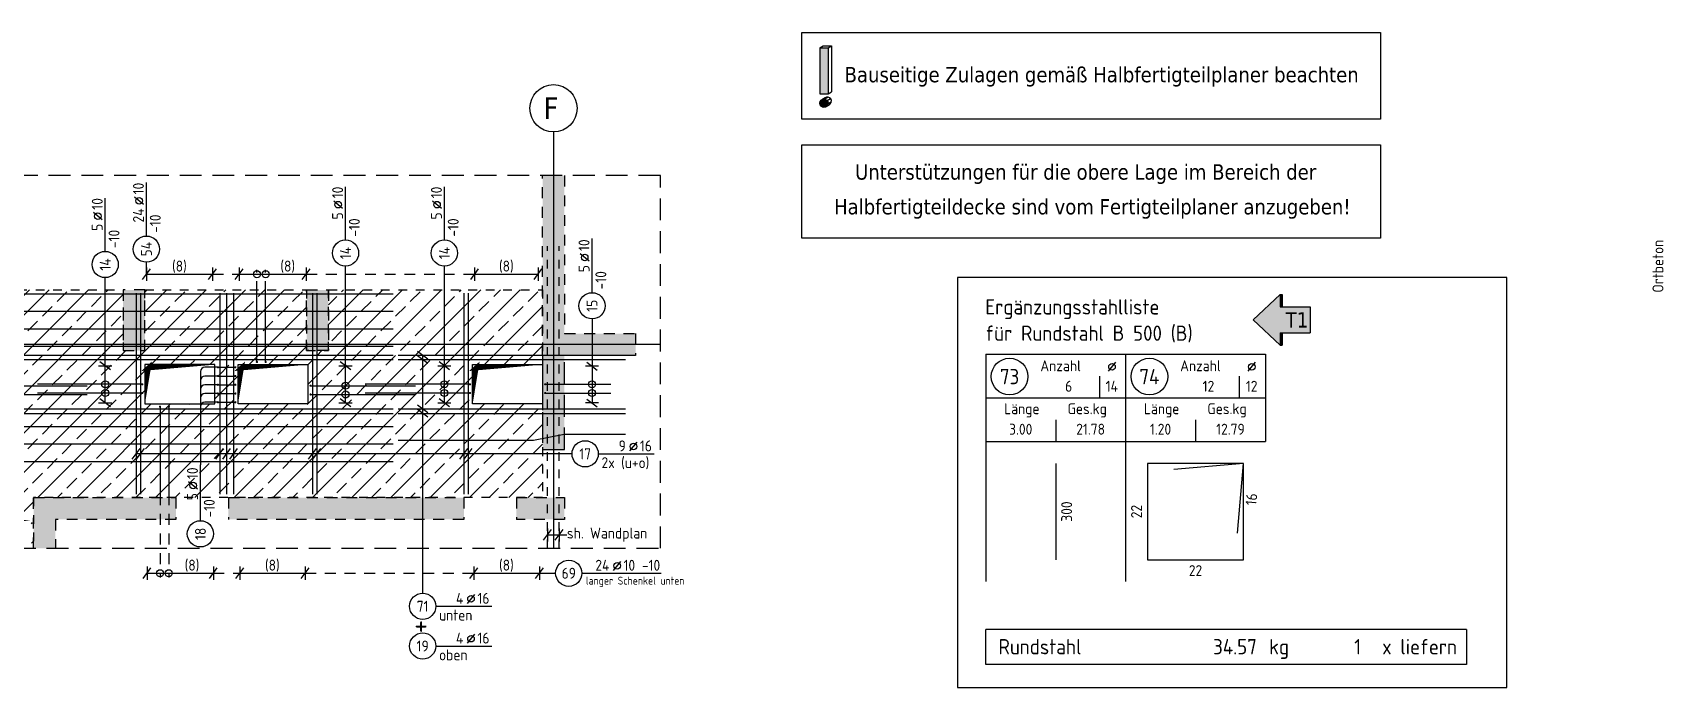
# Model space of a CAD drawing. Extents: x -177 to 93, y -12 to 49.
# Drawn here: x 31.09 to 49.75, y 14.11 to 21.6 of the extents above; entities that cross this region are included whole.
import ezdxf
from ezdxf.enums import TextEntityAlignment as Align

# ---------------------------------------------------------------- set-up
doc = ezdxf.new("R2010")
doc.units = 0
doc.header["$LTSCALE"] = 0.5
for name, pattern in [('AUSGEZOGEN', [1000.01, 1000, 0.01]), ('DOT', [0.175, 0.05, -0.125]), ('HIDDEN2', [0.187, 0.125, -0.062]), ('STRICHLINIE', [0.75, 0.5, -0.25]), ('VERDECKT', [0.375, 0.25, -0.125])]:
    doc.linetypes.add(name, pattern=pattern)
for name, color, linetype in [('ACHSEN', 7, 'Continuous'), ('BETON', 7, 'Continuous'), ('DETAIL', 7, 'Continuous'), ('grau_hell', 7, 'Continuous'), ('grau_mittel', 7, 'Continuous'), ('HILFE', 7, 'Continuous'), ('HINWEISE', 7, 'Continuous'), ('index', 7, 'Continuous'), ('OBJEKT', 7, 'Continuous'), ('RND', 7, 'Continuous'), ('RND_BILD', 7, 'Continuous'), ('SCHATTEN', 7, 'Continuous'), ('SCHRAFF', 7, 'Continuous'), ('SFP_Achsen', 7, 'Continuous'), ('TEXT', 7, 'Continuous'), ('VERDECKT', 7, 'Continuous'), ('VERDECKT2', 7, 'Continuous')]:
    doc.layers.add(name, color=color, linetype=linetype)
doc.layers.add('NOPLOT', color=7, linetype='Continuous', plot=False)
doc.styles.add('helv', font='tahoma.ttf')
doc.styles.add('txt', font='isocp.shx')

# ---------------------------------------------------------------- blocks, each defined once
blk = doc.blocks.new('lei_gre')
at = {"layer": 'RND', "color": 7, "linetype": 'Continuous'}
for p, q in [((-0.09, -0.12), (0.09, 0.12)), ((0, 0.15), (0, -0.15))]:
    blk.add_line(p, q, dxfattribs=at)
blk = doc.blocks.new('RND_LEI')
at = {"layer": 'RND', "color": 7, "linetype": 'Continuous'}
blk.add_line((1.022, 0.066), (1.19, 0.27), dxfattribs=at)
for centre, radius in [((0, 0), 0.3), ((1.106, 0.168), 0.075)]:
    blk.add_circle(centre, radius, dxfattribs=at)
at = {"layer": 'RND', "color": 7, "linetype": 'Continuous', "style": 'txt'}
blk.add_attdef('POSL', text='', height=0.25, dxfattribs=at).set_placement((0, 0), align=Align.MIDDLE)
blk.add_attdef('ANZ', text='', height=0.25, dxfattribs=at).set_placement((0.931, 0.057), align=Align.RIGHT)
for tag, p in [('DUM', (1.253, 0.057)), ('ABSTD', (1.674, 0.057)), ('POSTXT', (0.374, -0.327))]:
    blk.add_attdef(tag, p, '', height=0.25, dxfattribs=at)
blk = doc.blocks.new('hin_ind5')
at = {"layer": 'grau_hell', "linetype": 'AUSGEZOGEN'}
h = blk.add_hatch(color=9, dxfattribs=at)
h.dxf.hatch_style = 2
h.paths.add_polyline_path([(0, 0), (0.619, -0.577), (0.619, -0.3), (1.306, -0.3), (1.306, 0.3), (0.619, 0.3), (0.619, 0.577)])
h.paths.add_polyline_path([(0.34, -0.274), (1.311, -0.274), (1.311, 0.274), (0.34, 0.274)], flags=9)
at = {"layer": 'OBJEKT', "linetype": 'AUSGEZOGEN'}
for points in [[(0.66, 0.577), (0.619, 0.577), (0.619, 0.3), (0.66, 0.3)], [(0.619, -0.577), (0.66, -0.577), (0.66, -0.3), (0.619, -0.3)]]:
    blk.add_hatch(color=1, dxfattribs=at).paths.add_polyline_path(points)
at = {"layer": 'OBJEKT', "color": 1, "linetype": 'AUSGEZOGEN'}
for p, q in [((0, 0), (0.619, 0.577)), ((0.619, 0.577), (0.619, 0.3)), ((0.619, 0.577), (0.66, 0.577)), ((0.66, 0.577), (0.66, 0.3)), ((0, 0), (0.619, -0.577)), ((0.619, 0.3), (1.306, 0.3)), ((1.306, 0.3), (1.306, -0.3)), ((0.619, -0.3), (0.619, -0.577)), ((0.619, -0.3), (1.306, -0.3)), ((0.66, -0.3), (0.66, -0.577))]:
    blk.add_line(p, q, dxfattribs=at)
at = {"layer": 'OBJEKT', "color": 7, "linetype": 'AUSGEZOGEN'}
blk.add_line((0.619, -0.577), (0.66, -0.577), dxfattribs=at)
at = {"layer": 'index', "color": 1, "linetype": 'Continuous', "style": 'helv'}
blk.add_attdef('INDEX', text='', height=0.35, rotation=360, dxfattribs=at).set_placement((1.259, 0), align=Align.MIDDLE_RIGHT)
blk = doc.blocks.new('RND_LIS2')
at = {"layer": 'RND', "color": 3, "linetype": 'Continuous'}
for p, q in [((0, 0), (0, -5.2)), ((0, 0), (3.2, 0)), ((3.2, 0), (3.2, -2)), ((2.6, -0.503), (2.6, -1)), ((0, -1), (3.2, -1)), ((1.6, -1.503), (1.6, -2)), ((0, -2), (3.2, -2))]:
    blk.add_line(p, q, dxfattribs=at)
at = {"layer": 'RND', "color": 7, "linetype": 'Continuous'}
blk.add_line((2.805, -0.39), (2.973, -0.186), dxfattribs=at)
at = {"layer": 'RND', "color": 1, "linetype": 'Continuous'}
blk.add_circle((0.545, -0.513), 0.42, dxfattribs=at)
at = {"layer": 'RND', "color": 7, "linetype": 'Continuous'}
blk.add_circle((2.889, -0.288), 0.075, dxfattribs=at)
at = {"layer": 'RND', "color": 7, "linetype": 'Continuous', "style": 'txt'}
for s, p in [('Anzahl', (1.249, -0.391)), ('Länge', (0.42, -1.373)), ('Ges.kg', (1.872, -1.373))]:
    blk.add_text(s, height=0.25, dxfattribs=at).set_placement(p)
at = {"layer": 'RND', "color": 1, "linetype": 'Continuous', "style": 'txt'}
blk.add_attdef('POS1', text='', height=0.35, dxfattribs=at).set_placement((0.545, -0.513), align=Align.MIDDLE)
at = {"layer": 'RND', "color": 7, "linetype": 'Continuous', "style": 'txt'}
for tag, p in [('STK1', (1.897, -0.859)), ('DS1', (2.885, -0.859)), ('LANG1', (0.8, -1.841)), ('GEW', (2.4, -1.841))]:
    blk.add_attdef(tag, text='', height=0.25, dxfattribs=at).set_placement(p, align=Align.CENTER)
blk = doc.blocks.new('RND_SUM')
at = {"layer": 'RND', "color": 5, "linetype": 'Continuous'}
for p, q in [((0, 0), (0, 0.8)), ((11, 0.8), (0, 0.8)), ((11, 0.8), (11, 0)), ((11, 0), (0, 0))]:
    blk.add_line(p, q, dxfattribs=at)
at = {"layer": 'RND', "color": 1, "linetype": 'Continuous', "style": 'txt'}
for s, p in [('Rundstahl', (0.292, 0.235)), ('kg', (6.483, 0.235))]:
    blk.add_text(s, height=0.35, dxfattribs=at).set_placement(p)
blk.add_text('x liefern', height=0.35, dxfattribs=at).set_placement((10.784, 0.235), align=Align.RIGHT)
for tag, p in [('RND-S', (6.203, 0.235)), ('RND-Z', (8.59, 0.235))]:
    blk.add_attdef(tag, text='', height=0.35, dxfattribs=at).set_placement(p, align=Align.RIGHT)
blk = doc.blocks.new('HIN_AUSR')
at = {"layer": 'HINWEISE', "color": 7, "linetype": 'Continuous'}
for p, q in [((-0.245, 3.268), (-0.051, 3.391)), ((-0.245, 3.268), (-0.245, 0.555)), ((-0.245, 3.268), (0.245, 3.268)), ((-0.051, 3.391), (0.438, 3.391)), ((0.245, 3.268), (0.438, 3.391)), ((0.245, 3.268), (0.245, 0.555)), ((0.438, 3.391), (0.438, 0.678)), ((-0.245, 0.555), (0.245, 0.555)), ((0.062, 0.329), (-0.131, 0.207)), ((0.238, 0.363), (0.045, 0.241)), ((0.389, 0.27), (0.196, 0.147)), ((0.436, 0.092), (0.243, -0.031)), ((0.245, 0.555), (0.438, 0.678)), ((0.325, -0.084), (0.131, -0.207))]:
    blk.add_line(p, q, dxfattribs=at)
at = {"layer": 'HINWEISE', "color": 7, "linetype": 'Continuous', "const_width": 0.24}
blk.add_lwpolyline([(-0.12, 0, 1), (0.12, 0, 1)], format="xyb", close=True, dxfattribs=at)
at = {"layer": 'HINWEISE', "color": 7, "linetype": 'Continuous'}
blk.add_circle((0, 0), 0.245, dxfattribs=at)
blk.add_arc((0.193, 0.123), 0.245, 302.4121, 122.4121, dxfattribs=at)
blk.add_solid([(-0.245, 3.268), (0.245, 3.268), (-0.245, 0.555), (0.245, 0.555)], dxfattribs=at)

msp = doc.modelspace()

# ---------------------------------------------------------------- hatches: boundary and pattern name
at = {"layer": 'grau_mittel'}
h = msp.add_hatch(color=61, dxfattribs=at)
h.paths.add_polyline_path([(36.9295, 16.8344), (37.1795, 16.8344), (37.1795, 17.9094), (36.9295, 17.9094)])
h.paths.add_polyline_path([(36.9295, 17.9094), (37.9945, 17.9094), (37.9945, 18.1594), (37.1795, 18.1594), (37.1795, 19.9653), (36.9295, 19.9653)])
h.paths.add_polyline_path([(34.2295, 17.9644), (34.4795, 17.9644), (34.4795, 18.6594), (34.2295, 18.6594)])
h.paths.add_polyline_path([(32.3795, 18.6594), (32.1295, 18.6594), (32.1295, 17.9644), (32.3795, 17.9644)])
h.paths.add_polyline_path([(30.4795, 18.5594), (30.4795, 17.9644), (30.7295, 17.9644), (30.7295, 18.8094), (29.7045, 18.8094), (29.7045, 19.9653), (29.4045, 19.9653), (29.4045, 18.8094), (28.3795, 18.8094), (28.3795, 17.9644), (28.6295, 17.9644), (28.6295, 18.5594)])
h.paths.add_polyline_path([(26.9795, 18.6594), (26.7295, 18.6594), (26.7295, 17.9644), (26.9795, 17.9644)])
h.paths.add_polyline_path([(24.8795, 18.6594), (24.6295, 18.6594), (24.6295, 17.9644), (24.8795, 17.9644)])
h.paths.add_polyline_path([(23.2295, 18.6594), (22.9795, 18.6594), (22.9795, 17.9644), (23.2295, 17.9644)])
h.paths.add_polyline_path([(20.8795, 17.9644), (21.1295, 17.9644), (21.1295, 18.6594), (20.8795, 18.6594)])
at = {"layer": 'grau_mittel', "transparency": 33554687}
h = msp.add_hatch(color=61, dxfattribs=at)
h.paths.add_polyline_path([(31.1045, 16.2844), (31.1045, 15.7046), (31.3545, 15.7046), (31.3545, 16.0344), (32.7345, 16.0344), (32.7345, 16.2844)])
h.paths.add_polyline_path([(36.0294, 16.0344), (36.0294, 16.2844), (33.3345, 16.2844), (33.3345, 16.0344)])
h.paths.add_polyline_path([(37.1795, 16.0344), (37.1795, 16.2844), (36.6295, 16.2844), (36.6295, 16.0344)])
at = {"layer": 'SCHRAFF', "transparency": 33554687}
h = msp.add_hatch(dxfattribs=at)
h.set_pattern_fill('ANSI33', color=21, scale=0.05, double=1)
h.set_pattern_definition([(45, (0, 29.13398), (-0.2245064, 0.2245064), []), (45, (0.2245, 29.13398), (-0.2245064, 0.2245064), [0.15875, -0.079375])])
h.paths.add_polyline_path([(22.9945, 17.8044), (22.9945, 17.3544), (22.1945, 17.3544), (22.1945, 17.8044)])
h.paths.add_polyline_path([(24.8795, 17.3544), (24.8795, 17.8044), (25.6795, 17.8044), (25.6795, 17.3544)])
h.paths.add_polyline_path([(25.9445, 17.3544), (25.9445, 17.8044), (26.7445, 17.8044), (26.7445, 17.3544)])
h.paths.add_polyline_path([(28.6295, 17.3544), (28.6295, 17.8044), (29.4295, 17.8044), (29.4295, 17.3544)])
h.paths.add_polyline_path([(29.6895, 17.3544), (29.6895, 17.8044), (30.4895, 17.8044), (30.4895, 17.3544)])
h.paths.add_polyline_path([(32.3795, 17.3544), (32.3795, 17.8044), (33.1795, 17.8044), (33.1795, 17.3544)])
h.paths.add_polyline_path([(33.4445, 17.3544), (33.4445, 17.8044), (34.2445, 17.8044), (34.2445, 17.3544)])
h.paths.add_polyline_path([(31.0795, 16.0294), (31.0795, 15.7046), (31.1045, 15.7046), (31.1045, 16.2844), (36.9295, 16.2844), (36.9295, 17.3544), (36.1295, 17.3544), (36.1295, 17.8044), (36.9295, 17.8044), (36.9295, 18.6594), (34.4795, 18.6594), (34.4795, 17.9644), (34.2295, 17.9644), (34.2295, 18.6594), (32.3795, 18.6594), (32.3795, 17.9644), (32.1295, 17.9644), (32.1295, 18.6594), (30.7295, 18.6594), (30.7295, 17.9644), (30.4795, 17.9644), (30.4795, 18.5594), (28.6295, 18.5594), (28.6295, 17.9644), (28.3795, 17.9644), (28.3795, 18.6594), (26.9795, 18.6594), (26.9795, 17.9644), (26.7295, 17.9644), (26.7295, 18.6594), (24.8795, 18.6594), (24.8795, 17.9644), (24.6295, 17.9644), (24.6295, 18.6594), (23.2295, 18.6594), (23.2295, 17.9644), (22.9795, 17.9644), (22.9795, 18.6594), (21.1295, 18.6594), (21.1295, 17.9644), (20.8795, 17.9644), (20.8795, 16.1294), (20.3795, 16.1294), (20.3795, 15.7046), (23.0295, 15.7046), (23.0295, 16.1294), (24.8095, 16.1294), (24.8095, 15.7046), (27.1295, 15.7046), (27.1295, 16.1294), (28.0295, 16.1294), (28.0295, 15.7046), (30.5795, 15.7046), (30.5795, 16.0294)])

# ---------------------------------------------------------------- linework, layer by layer
at = {"layer": 'ACHSEN', "color": 140, "linetype": 'AUSGEZOGEN'}
for p, q in [((37.0545, 20.4653), (37.0545, 15.7046)), ((38.2771, 18.0344), (19.8795, 18.0344))]:
    msp.add_line(p, q, dxfattribs=at)
at = {"layer": 'BETON', "color": 6, "linetype": 'AUSGEZOGEN'}
for points in [[(39.8948, 21.6007), (46.5185, 21.6007), (46.5185, 20.6115), (39.8948, 20.6115)], [(39.8948, 20.3161), (46.5185, 20.3161), (46.5185, 19.2495), (39.8948, 19.2495)], [(33.1795, 17.8044), (32.3795, 17.8044), (32.3795, 17.3544), (33.1795, 17.3544)], [(33.4445, 17.8044), (34.2445, 17.8044), (34.2445, 17.3544), (33.4445, 17.3544)], [(36.1295, 17.8044), (36.9295, 17.8044), (36.9295, 17.3544), (36.1295, 17.3544)]]:
    msp.add_lwpolyline(points, close=True, dxfattribs=at)
at = {"layer": 'DETAIL', "color": 102, "linetype": 'STRICHLINIE'}
msp.add_lwpolyline([(20.3795, 19.9653), (20.3795, 15.7046), (38.2771, 15.7046), (38.2771, 19.9653)], close=True, dxfattribs=at)
at = {"layer": 'HILFE', "color": 102, "linetype": 'AUSGEZOGEN'}
msp.add_line((36.9861, 15.8576), (37.2064, 15.8576), dxfattribs=at)
at = {"layer": 'HILFE', "color": 21, "linetype": 'DOT'}
msp.add_lwpolyline([(30.7295, 18.6594), (32.1295, 18.6594), (32.1295, 17.9644), (32.3795, 17.9644), (32.3795, 18.6594), (34.2295, 18.6594), (34.2295, 17.9644), (34.4795, 17.9644), (34.4795, 18.6594), (36.9295, 18.6594), (36.9295, 16.2844), (31.1045, 16.2844), (31.1045, 15.7046)], dxfattribs=at)
at = {"layer": 'NOPLOT', "color": 191, "linetype": 'Continuous'}
msp.add_lwpolyline([(35.2765, 16.9399), (36.8265, 16.9399), (37.1765, 17.0099), (37.8765, 17.0099)], dxfattribs=at)
at = {"layer": 'RND', "color": 7, "linetype": 'AUSGEZOGEN'}
for p, q in [((32.3961, 19.2752), (32.3961, 19.8873)), ((34.6749, 19.2305), (34.6749, 19.8395)), ((35.806, 19.2305), (35.806, 19.8395)), ((31.9246, 19.0997), (31.9246, 19.7087)), ((37.4954, 18.6273), (37.4954, 19.2472)), ((32.3961, 18.8386), (32.3961, 18.9752)), ((34.6749, 17.791), (34.6749, 18.9305)), ((35.806, 17.791), (35.806, 18.9305)), ((31.9246, 17.791), (31.9246, 18.7997)), ((32.3961, 18.8386), (33.1515, 18.8386)), ((33.4581, 18.8386), (34.2233, 18.8386)), ((36.1523, 18.8386), (36.8775, 18.8386)), ((37.4954, 18.3273), (37.4954, 17.7881)), ((31.9246, 17.3668), (31.9246, 17.791)), ((34.6749, 17.3668), (34.6749, 17.791)), ((35.806, 17.3668), (35.806, 17.791)), ((37.4954, 17.7881), (37.4954, 17.3662)), ((33.0142, 16.0197), (33.0142, 16.6597)), ((37.5668, 16.7844), (38.2068, 16.7844)), ((32.4031, 15.4194), (33.1627, 15.4194)), ((33.4649, 15.4194), (34.2122, 15.4194)), ((36.1437, 15.4194), (36.895, 15.4194)), ((36.895, 15.4194), (37.0791, 15.4194)), ((37.3791, 15.4194), (38.2856, 15.4194)), ((35.7075, 15.0416), (36.3475, 15.0416)), ((35.7075, 14.5867), (36.3475, 14.5867))]:
    msp.add_line(p, q, dxfattribs=at)
at = {"layer": 'RND', "color": 102, "linetype": 'VERDECKT'}
for p, q in [((33.6605, 18.6344), (33.6605, 18.8886)), ((33.7605, 18.6344), (33.7605, 18.8886)), ((32.5521, 16.3244), (32.5521, 15.3694)), ((32.6521, 16.3244), (32.6521, 15.3694))]:
    msp.add_line(p, q, dxfattribs=at)
at = {"layer": 'RND', "color": 7, "linetype": 'VERDECKT'}
for p, q in [((33.1515, 18.8386), (33.4581, 18.8386)), ((34.2233, 18.8386), (36.1523, 18.8386)), ((33.1627, 15.4194), (33.4649, 15.4194)), ((34.2122, 15.4194), (36.1437, 15.4194))]:
    msp.add_line(p, q, dxfattribs=at)
at = {"layer": 'RND', "color": 102, "linetype": 'AUSGEZOGEN'}
for p, q in [((33.2145, 17.7744), (33.0642, 17.7744)), ((35.5575, 15.1916), (35.5575, 17.9116)), ((33.0142, 17.7244), (33.0142, 16.6597)), ((33.2145, 17.6744), (33.0642, 17.6744)), ((33.2145, 17.5744), (33.0642, 17.5744)), ((33.2145, 17.4744), (33.0642, 17.4744)), ((33.2145, 17.3744), (33.0642, 17.3744)), ((37.2668, 16.7844), (32.2782, 16.7844))]:
    msp.add_line(p, q, dxfattribs=at)
at = {"layer": 'RND', "color": 1, "linetype": 'HIDDEN2'}
for points in [[(36.9861, 15.7046), (36.9861, 19.1594)], [(37.12, 15.7046), (37.12, 19.1594)]]:
    msp.add_lwpolyline(points, dxfattribs=at)
at = {"layer": 'RND', "color": 1, "linetype": 'AUSGEZOGEN'}
for points in [[(21.2195, 18.6152), (35.2195, 18.6152)], [(32.2782, 18.6219), (32.2782, 16.3219)], [(32.3282, 18.6219), (32.3282, 16.3219)], [(33.2349, 18.6219), (33.2349, 16.3219)], [(33.3145, 18.6219), (33.3145, 16.3219)], [(33.394, 18.6219), (33.394, 16.3219)], [(33.6605, 17.8344), (33.6605, 18.6344)], [(33.7605, 17.8344), (33.7605, 18.6344)], [(34.2962, 18.6219), (34.2962, 16.3219)], [(34.3462, 18.6219), (34.3462, 16.3219)], [(36.0282, 18.6219), (36.0282, 16.3219)], [(36.0782, 18.6219), (36.0782, 16.3219)], [(21.2195, 18.4152), (35.2195, 18.4152)], [(21.2195, 18.2152), (35.2195, 18.2152)], [(21.2195, 18.0152), (35.2195, 18.0152)], [(21.2195, 17.9116), (35.2195, 17.9116)], [(21.2195, 17.8616), (35.2195, 17.8616)], [(33.2145, 17.7744), (33.4145, 17.7744)], [(35.2769, 17.9116), (37.8769, 17.9116)], [(35.2769, 17.8616), (37.8769, 17.8616)], [(30.5195, 17.5633), (31.7195, 17.5633)], [(32.3495, 17.58), (31.1495, 17.58)], [(33.2145, 17.6744), (33.4145, 17.6744)], [(33.2145, 17.5744), (33.4145, 17.5744)], [(34.2745, 17.5633), (35.4745, 17.5633)], [(36.0995, 17.58), (34.8995, 17.58)], [(36.9595, 17.58), (37.7095, 17.58)], [(30.5195, 17.4633), (31.7195, 17.4633)], [(32.3495, 17.48), (31.1495, 17.48)], [(33.2145, 17.4744), (33.4145, 17.4744)], [(33.2145, 17.3744), (33.4145, 17.3744)], [(34.2745, 17.4633), (35.4745, 17.4633)], [(36.0995, 17.48), (34.8995, 17.48)], [(36.9595, 17.48), (37.7095, 17.48)], [(21.2195, 17.2973), (35.2195, 17.2973)], [(21.2195, 17.2473), (35.2195, 17.2473)], [(32.5521, 17.3244), (32.5521, 16.3244)], [(32.6521, 17.3244), (32.6521, 16.3244)], [(35.2769, 17.2973), (37.8769, 17.2973)], [(35.2769, 17.2473), (37.8769, 17.2473)], [(21.2195, 17.0973), (35.2195, 17.0973)], [(21.2195, 16.8973), (35.2195, 16.8973)], [(21.2195, 16.6973), (35.2195, 16.6973)]]:
    msp.add_lwpolyline(points, dxfattribs=at)
at = {"layer": 'RND', "color": 7, "linetype": 'AUSGEZOGEN', "const_width": 0.0125}
for points in [[(33.2082, 17.7744, 1), (33.2207, 17.7744, 1)], [(33.4082, 17.7744, 1), (33.4207, 17.7744, 1)], [(33.6668, 17.8344, -1), (33.6543, 17.8344, -1)], [(33.7668, 17.8344, -1), (33.7543, 17.8344, -1)], [(32.3432, 17.58, 1), (32.3557, 17.58, 1)], [(33.2082, 17.6744, 1), (33.2207, 17.6744, 1)], [(33.2082, 17.5744, 1), (33.2207, 17.5744, 1)], [(33.4082, 17.6744, 1), (33.4207, 17.6744, 1)], [(33.4082, 17.5744, 1), (33.4207, 17.5744, 1)], [(34.2807, 17.5633, -1), (34.2682, 17.5633, -1)], [(36.0932, 17.58, 1), (36.1057, 17.58, 1)], [(36.9657, 17.58, -1), (36.9532, 17.58, -1)], [(32.3432, 17.48, 1), (32.3557, 17.48, 1)], [(33.2082, 17.4744, 1), (33.2207, 17.4744, 1)], [(33.2082, 17.3744, 1), (33.2207, 17.3744, 1)], [(33.4082, 17.4744, 1), (33.4207, 17.4744, 1)], [(33.4082, 17.3744, 1), (33.4207, 17.3744, 1)], [(34.2807, 17.4633, -1), (34.2682, 17.4633, -1)], [(36.0932, 17.48, 1), (36.1057, 17.48, 1)], [(36.9657, 17.48, -1), (36.9532, 17.48, -1)], [(32.5584, 17.3244, 1), (32.5459, 17.3244, 1)], [(32.6584, 17.3244, 1), (32.6459, 17.3244, 1)]]:
    msp.add_lwpolyline(points, format="xyb", close=True, dxfattribs=at)
at = {"layer": 'RND', "color": 7, "linetype": 'AUSGEZOGEN'}
for centre in [(33.6605, 18.8386), (33.7605, 18.8386), (31.9246, 17.58), (34.6749, 17.5633), (35.806, 17.58), (37.4954, 17.58), (31.9246, 17.48), (34.6749, 17.4633), (35.806, 17.48), (37.4954, 17.48), (32.5521, 15.4194), (32.6521, 15.4194)]:
    msp.add_circle(centre, 0.04, dxfattribs=at)
at = {"layer": 'RND', "color": 102, "linetype": 'AUSGEZOGEN'}
for centre in [(33.0642, 17.7244), (33.0642, 17.6244), (33.0642, 17.5244), (33.0642, 17.4244), (33.0642, 17.3244)]:
    msp.add_arc(centre, 0.05, 90, 180, dxfattribs=at)
at = {"layer": 'RND_BILD', "color": 1, "linetype": 'AUSGEZOGEN'}
for points in [[(42.801, 16.6743), (42.801, 15.5743)], [(44.8813, 15.8774), (44.951, 16.6743), (43.851, 16.6743), (43.851, 15.5743), (44.951, 15.5743), (44.951, 16.6743), (44.154, 16.6046)]]:
    msp.add_lwpolyline(points, dxfattribs=at)
at = {"layer": 'SCHATTEN', "color": 1, "linetype": 'AUSGEZOGEN'}
for points in [[(32.3795, 17.3544, 0, 0.0734, 0), (32.416, 17.8014, 0, 0, 0), (32.3809, 17.77, 0.0689, 0, 0), (33.1795, 17.8044, 0, 0, 0)], [(33.4445, 17.3544, 0, 0.0734, 0), (33.481, 17.8014, 0, 0, 0), (33.4459, 17.77, 0.0689, 0, 0), (34.2445, 17.8044, 0, 0, 0)], [(36.1295, 17.3544, 0, 0.0734, 0), (36.166, 17.8014, 0, 0, 0), (36.1309, 17.77, 0.0689, 0, 0), (36.9295, 17.8044, 0, 0, 0)], [(30.5938, 15.7046, 0.0288, 0.0815, 0), (30.6201, 16.0261, 0, 0, 0), (30.5828, 15.9888, 0.0815, 0, 0), (31.0795, 16.0294, 0, 0, 0)]]:
    msp.add_lwpolyline(points, format="xyseb", dxfattribs=at)
at = {"layer": 'SFP_Achsen', "color": 7, "linetype": 'AUSGEZOGEN'}
msp.add_circle((37.0545, 20.7357), 0.2705, dxfattribs=at)
at = {"layer": 'TEXT', "color": 1, "linetype": 'AUSGEZOGEN'}
msp.add_lwpolyline([(41.6762, 14.1143), (47.9652, 14.1143), (47.9652, 18.8014), (41.6762, 18.8014)], close=True, dxfattribs=at)
at = {"layer": 'VERDECKT', "color": 7, "linetype": 'VERDECKT', "lineweight": -2}
for p, q in [((36.9295, 17.9094), (36.9295, 19.9653)), ((37.1795, 19.9653), (37.1795, 18.1594)), ((37.1795, 18.1594), (37.9945, 18.1594)), ((37.9945, 17.9094), (36.9295, 17.9094)), ((31.1045, 15.7046), (31.1045, 16.2844)), ((31.1045, 16.2844), (32.7345, 16.2844)), ((33.3345, 16.2844), (36.0294, 16.2844)), ((36.6295, 16.2844), (37.1795, 16.2844)), ((37.1795, 16.2844), (37.1795, 16.0344)), ((32.7345, 16.0344), (31.3545, 16.0344)), ((31.3545, 16.0344), (31.3545, 15.7046)), ((36.0294, 16.0344), (33.3345, 16.0344)), ((37.1795, 16.0344), (36.6295, 16.0344))]:
    msp.add_line(p, q, dxfattribs=at)
at = {"layer": 'VERDECKT', "color": 7, "linetype": 'VERDECKT'}
for p, q in [((37.9945, 18.1594), (37.9945, 17.9094)), ((32.7345, 16.2844), (32.7345, 16.0344)), ((33.3345, 16.2844), (33.3345, 16.0344)), ((36.0294, 16.2844), (36.0294, 16.0344)), ((36.6295, 16.2844), (36.6295, 16.0344))]:
    msp.add_line(p, q, dxfattribs=at)
at = {"layer": 'VERDECKT', "color": 7, "linetype": 'VERDECKT', "lineweight": -2}
for points in [[(32.1295, 17.9644), (32.3795, 17.9644), (32.3795, 18.6594), (32.1295, 18.6594)], [(34.2295, 18.6594), (34.4795, 18.6594), (34.4795, 17.9644), (34.2295, 17.9644)]]:
    msp.add_lwpolyline(points, close=True, dxfattribs=at)
at = {"layer": 'VERDECKT2', "color": 7, "linetype": 'STRICHLINIE'}
for p, q in [((36.9295, 17.9094), (36.9295, 16.8344)), ((37.1795, 16.8344), (37.1795, 17.9094)), ((36.9295, 16.8344), (37.1795, 16.8344))]:
    msp.add_line(p, q, dxfattribs=at)

# ---------------------------------------------------------------- block references
at = {"layer": 'HINWEISE', "color": 6, "linetype": 'Continuous', "xscale": 0.1938061441394823, "yscale": 0.1938061441394823, "zscale": 0.1938061441394823}
msp.add_blockref('HIN_AUSR', (40.1495, 20.7932), dxfattribs=at)
at = {"layer": 'index', "color": 1, "linetype": 'AUSGEZOGEN', "xscale": 0.5, "yscale": 0.5, "zscale": 0.5}
msp.add_blockref('hin_ind5', (45.0615, 18.3163), dxfattribs=at).add_auto_attribs({'INDEX': 'T1'})
at = {"layer": 'RND', "color": 7, "linetype": 'AUSGEZOGEN', "xscale": 0.5, "yscale": 0.5, "zscale": 0.5, "rotation": 90}
for p, values in [((32.3961, 19.1252), {'POSL': '54', 'DUM': '10', 'ANZ': '24', 'POSTXT': '-10'}), ((34.6749, 19.0805), {'POSL': '14', 'DUM': '10', 'ANZ': '5', 'POSTXT': '-10'}), ((35.806, 19.0805), {'POSL': '14', 'DUM': '10', 'ANZ': '5', 'POSTXT': '-10'}), ((31.9246, 18.9497), {'POSL': '14', 'DUM': '10', 'ANZ': '5', 'POSTXT': '-10'}), ((37.4954, 18.4773), {'POSL': '15', 'DUM': '10', 'ANZ': '5', 'POSTXT': '-10'}), ((33.0142, 15.8697), {'POSL': '18', 'DUM': '10', 'ANZ': '5', 'POSTXT': '-10'})]:
    msp.add_blockref('RND_LEI', p, dxfattribs=at).add_auto_attribs(values)
at = {"layer": 'RND', "color": 7, "linetype": 'AUSGEZOGEN', "xscale": 0.5, "yscale": 0.5, "zscale": 0.5}
for p in [(32.3961, 18.8386), (33.1515, 18.8386), (33.4581, 18.8386), (34.2233, 18.8386), (36.1523, 18.8386), (36.8775, 18.8386), (32.2782, 16.7844), (32.3282, 16.7844), (33.2349, 16.7844), (33.3145, 16.7844), (33.394, 16.7844), (34.2962, 16.7844), (34.3462, 16.7844), (36.0282, 16.7844), (36.0782, 16.7844), (36.9861, 15.8576), (37.12, 15.8576), (32.4031, 15.4194), (33.1627, 15.4194), (33.4649, 15.4194), (34.2122, 15.4194), (36.1437, 15.4194), (36.895, 15.4194)]:
    msp.add_blockref('lei_gre', p, dxfattribs=at)
for p, rotation in [((35.5575, 17.9116), 90), ((31.9246, 17.791), 90), ((34.6749, 17.791), 90), ((35.5575, 17.8616), 90), ((35.806, 17.791), 90), ((37.4954, 17.7881), 270), ((31.9246, 17.3668), 90), ((34.6749, 17.3668), 90), ((35.806, 17.3668), 90), ((37.4954, 17.3662), 270), ((35.5575, 17.2973), 90), ((35.5575, 17.2473), 90)]:
    msp.add_blockref('lei_gre', p, dxfattribs=dict(at, rotation=rotation))
for p, values in [((37.4168, 16.7844), {'POSL': '17', 'DUM': '16', 'ANZ': '9', 'POSTXT': '2x (u+o)'}), ((37.2291, 15.4194), {'POSL': '69', 'DUM': '10', 'ANZ': '24', 'ABSTD': '-10'}), ((35.5575, 15.0416), {'POSL': '71', 'DUM': '16', 'ANZ': '4', 'POSTXT': 'unten'}), ((35.5575, 14.5867), {'POSL': '19', 'DUM': '16', 'ANZ': '4', 'POSTXT': 'oben'})]:
    msp.add_blockref('RND_LEI', p, dxfattribs=at).add_auto_attribs(values)
at = {"layer": 'RND_BILD', "color": 7, "linetype": 'AUSGEZOGEN', "xscale": 0.5, "yscale": 0.5, "zscale": 0.5}
for name, p, values in [('RND_LIS2', (42.001, 17.9243), {'POS1': '73', 'STK1': '6', 'DS1': '14', 'LANG1': '3.00', 'GEW': '21.78'}), ('RND_LIS2', (43.601, 17.9243), {'POS1': '74', 'STK1': '12', 'DS1': '12', 'LANG1': '1.20', 'GEW': '12.79'}), ('RND_SUM', (42.001, 14.3744), {'RND-S': '34.57', 'RND-Z': '1'})]:
    msp.add_blockref(name, p, dxfattribs=at).add_auto_attribs(values)

# ---------------------------------------------------------------- texts
at = {"layer": 'RND', "color": 7, "linetype": 'AUSGEZOGEN', "style": 'txt'}
for p in [(32.7738, 18.9311), (34.013, 18.9311), (36.5149, 18.9311), (32.9179, 15.5119), (33.8371, 15.5119), (36.5154, 15.5119)]:
    msp.add_text('(8)', height=0.125, dxfattribs=at).set_placement(p, align=Align.MIDDLE)
at = {"layer": 'RND_BILD', "color": 7, "linetype": 'AUSGEZOGEN', "style": 'txt'}
for s, rotation, p in [('16', 84.99986, (45.0407, 16.265)), ('300', 90, (42.926, 16.1243)), ('22', 90, (43.726, 16.1243))]:
    msp.add_text(s, height=0.125, rotation=rotation, dxfattribs=at).set_placement(p, align=Align.MIDDLE)
msp.add_text('22', height=0.125, dxfattribs=at).set_placement((44.401, 15.4493), align=Align.MIDDLE)
at = {"layer": 'SFP_Achsen', "color": 6, "linetype": 'AUSGEZOGEN', "style": 'helv'}
msp.add_text('F', height=0.25, dxfattribs=at).set_placement((36.9404, 20.6114))
at = {"layer": 'TEXT', "color": 1, "linetype": 'AUSGEZOGEN'}
for s, style, p in [('Bauseitige Zulagen gemäß Halbfertigteilplaner beachten', 'helv', (40.3855, 21.0332)), ('Unterstützungen für die obere Lage im Bereich der', 'helv', (40.5053, 19.92)), ('Halbfertigteildecke sind vom Fertigteilplaner anzugeben!', 'helv', (40.2652, 19.5224)), ('Ergänzungsstahlliste', 'txt', (41.9956, 18.3775)), ('für Rundstahl B 500 (B)', 'txt', (41.9956, 18.0768))]:
    msp.add_text(s, height=0.175, dxfattribs=dict(at, style=style)).set_placement(p)
at = {"layer": 'TEXT', "color": 7, "linetype": 'AUSGEZOGEN', "style": 'txt'}
msp.add_text('Ortbeton', height=0.125, rotation=90, dxfattribs=at).set_placement((49.7549, 18.6282))
msp.add_text('sh. Wandplan', height=0.125, dxfattribs=at).set_placement((37.2082, 15.8156))
at = {"layer": 'TEXT', "color": 102, "linetype": 'AUSGEZOGEN', "style": 'txt'}
msp.add_text('langer Schenkel unten', height=0.09, dxfattribs=at).set_placement((37.4246, 15.2892))
at = {"layer": 'TEXT', "color": 6, "linetype": 'AUSGEZOGEN', "style": 'txt'}
msp.add_text('+', height=0.25, rotation=90, dxfattribs=at).set_placement((35.638, 14.7324))

doc.saveas('drawing.dxf')
